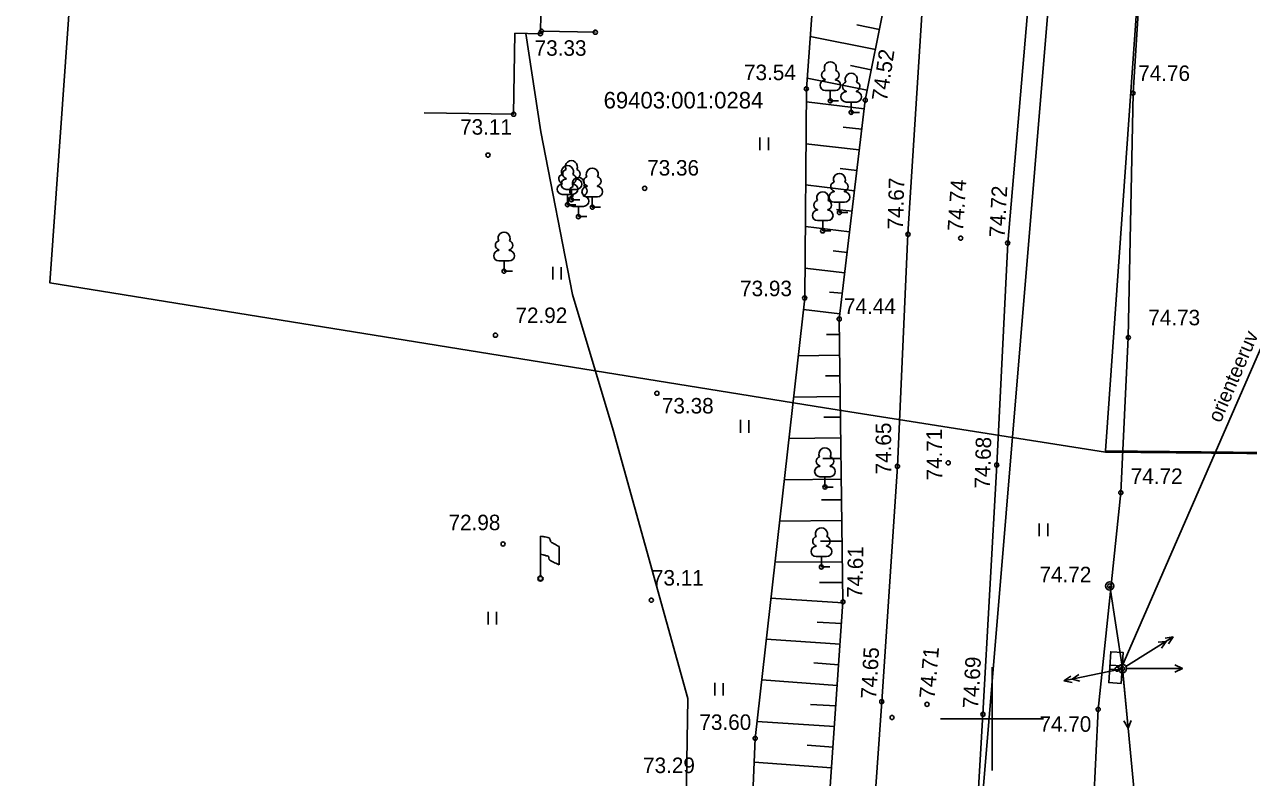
# Model space of a CAD drawing. Extents: x 631971 to 635284, y 6450547 to 6453247.
# Drawn here: x 633953.1 to 634012.4, y 6452247.2 to 6452283.6 of the extents above; entities that cross this region are included whole.
import ezdxf

# ---------------------------------------------------------------- set-up
doc = ezdxf.new("R2010")
doc.units = 0
for name, color, linetype in [('7', 7, 'Continuous'), ('Default', 7, 'Continuous'), ('Level 1', 7, 'Continuous'), ('Level 10', 7, 'Continuous'), ('Level 12', 7, 'Continuous'), ('Level 15', 7, 'Continuous'), ('Level 21', 7, 'Continuous'), ('Level 22', 7, 'Continuous'), ('Level 26', 7, 'Continuous'), ('Level 27', 7, 'Continuous'), ('Level 3', 7, 'Continuous'), ('Level 30', 7, 'Continuous'), ('Level 31', 7, 'Continuous'), ('Level 40', 7, 'Continuous'), ('Level 41', 7, 'Continuous'), ('Level 42', 7, 'Continuous'), ('Level 54', 7, 'Continuous'), ('Level 57', 7, 'Continuous'), ('Level 59', 7, 'Continuous'), ('Level 61', 7, 'Continuous'), ('PR_elekter', 7, 'Continuous')]:
    doc.layers.add(name, color=color, linetype=linetype)

# ---------------------------------------------------------------- blocks, each defined once
blk = doc.blocks.new('POINT_DISPLAY')
at = {"layer": 'Default'}
blk.add_line((0, 0), (0, 0), dxfattribs=at)
blk = doc.blocks.new('PUNKT_1')
at = {"layer": 'Default'}
blk.add_circle((0, 0), 10000, dxfattribs=at)
blk.add_circle((0, 0), 10000, dxfattribs=at)
blk = doc.blocks.new('VKPTUG')
at = {"layer": 'Level 12'}
blk.add_circle((0, 0), 19980, dxfattribs=at)
blk = doc.blocks.new('PUNKT')
at = {"layer": 'PR_elekter'}
blk.add_circle((0, 0), 10000, dxfattribs=at)
blk.add_circle((0, 0), 10000, dxfattribs=at)
blk = doc.blocks.new('WKNOLO')
at = {"layer": 'Level 12'}
for points in [[(20000, 0), (290000, 0)], [(249000, 0), (213000, -16000)], [(249000, 0), (214000, 17000)], [(290000, 0), (253000, 16000)], [(290000, 0), (253000, -16000)]]:
    blk.add_lwpolyline(points, dxfattribs=at)
blk.add_circle((0, 0), 20000, dxfattribs=at)
blk = doc.blocks.new('VELKA1')
at = {"layer": 'PR_elekter'}
blk.add_lwpolyline([(-75000, -30000), (75000, -30000), (75000, 30000), (-75000, 30000)], close=True, dxfattribs=at)
for points in [[(-10000, -30000), (-10000, 30000)], [(10000, -30000), (10000, 30000)]]:
    blk.add_lwpolyline(points, dxfattribs=at)
blk = doc.blocks.new('VLIPP')
at = {"layer": 'Level 3'}
for p, q in [((0, 13000), (0, 205000)), ((90000, 155000), (90000, 66000))]:
    blk.add_line(p, q, dxfattribs=at)
blk.add_circle((0, 0), 12603, dxfattribs=at)
for points in [[(0, 205000), (11608, 202693), (23417, 201596), (35000, 199000), (46569, 196407), (47594, 177592), (58000, 172000), (68631, 166287), (79379, 160747), (90000, 155000)], [(0, 118000), (11000, 115000), (22000, 112000), (33000, 109000), (42010, 106543), (40630, 90135), (49000, 86000), (62628, 79267), (76289, 72579), (90000, 66000)]]:
    blk.add_open_spline(points, degree=3, dxfattribs=at)
blk = doc.blocks.new('VLAIPU')
at = {"layer": 'Level 10'}
for p, q in [((-25000, 103000), (-25000, 100000)), ((25000, 103000), (25000, 100000)), ((25000, 50000), (-25000, 50000)), ((0, 0), (0, 50000)), ((40000, 0), (0, 0))]:
    blk.add_line(p, q, dxfattribs=at)
for centre, radius, start, end in [((0, 160000), 29155, 332.5799, 207.4201), ((-20000, 125000), 22361, 105.2441, 257.0790333), ((20000, 125000), 22361, 282.9209667, 74.7559), ((-25000, 75000), 25000, 90.0000056, 270), ((25000, 75000), 25000, 270, 89.9999944)]:
    blk.add_arc(centre, radius, start, end, dxfattribs=at)
blk = doc.blocks.new('WMNOLO')
at = {"layer": '7'}
for points in [[(20000, 0), (290000, 0)], [(254000, 18000), (290000, 0), (253000, -18000)]]:
    blk.add_lwpolyline(points, dxfattribs=at)
blk.add_circle((0, 0), 20000, dxfattribs=at)
blk = doc.blocks.new('VHEIN_')
at = {"layer": 'Level 41'}
for p, q in [((0, 62000), (0, 0)), ((41000, 61000), (41000, 0))]:
    blk.add_line(p, q, dxfattribs=at)
blk = doc.blocks.new('VKORIS')
at = {"layer": 'Level 61'}
for p, q in [((0, 250000), (0, -250000)), ((-250000, 0), (250000, 0))]:
    blk.add_line(p, q, dxfattribs=at)

msp = doc.modelspace()

# ---------------------------------------------------------------- linework, layer by layer
at = {"layer": 'Level 1'}
msp.add_lwpolyline([(633972.5, 6452279.34), (633976.83, 6452279.27), (633976.89, 6452283.19), (633978.13, 6452283.17), (633978.26, 6452291.44), (633976.01, 6452291.48), (633976.09, 6452296.34), (633976.22, 6452303.51), (633977.36, 6452303.49), (633977.43, 6452309.59), (633976.29, 6452309.6), (633976.38, 6452319.45), (633963.84, 6452319.56)], dxfattribs=at)
at = {"layer": 'Level 10'}
for p, q in [((634007.89, 6452297.06), (634006.83, 6452280.29)), ((634006.83, 6452280.29), (634006.6, 6452268.46)), ((634006.6, 6452268.46), (634006.24, 6452260.95)), ((634006.24, 6452260.95), (634005.14, 6452250.45)), ((634005.14, 6452250.45), (634004.51, 6452237.12))]:
    msp.add_line(p, q, dxfattribs=at)
at = {"layer": 'Level 15'}
msp.add_lwpolyline([(634003.47, 6452293.34), (633991.64, 6452151.29)], dxfattribs=at)
at = {"layer": 'Level 21'}
for points in [[(634016.26, 6452275.39), (634006.29, 6452252.51)], [(634006.32, 6452252.43), (634008.72, 6452227.09)]]:
    msp.add_lwpolyline(points, dxfattribs=at)
at = {"layer": 'Level 22'}
msp.add_lwpolyline([(633991.96, 6452132.97), (633993.61, 6452141.95), (633995.39, 6452151.91), (633996.43, 6452156.06), (633997.38, 6452158.96), (633997.73, 6452159.76), (633997.71, 6452160.57), (633994.53, 6452165.41), (633985.58, 6452178.57), (633983.55, 6452182.43), (633984.26, 6452188.81), (633983.62, 6452200.31), (633983.54, 6452214.2), (633984.37, 6452229.05), (633985.07, 6452238.86), (633985.27, 6452250.98), (633981.66, 6452263.98), (633979.69, 6452270.54), (633978.15, 6452278.41), (633977.43, 6452283.18)], dxfattribs=at)
at = {"layer": 'Level 26'}
msp.add_line((634005.7, 6452256.43), (634006.32, 6452252.43), dxfattribs=at)
at = {"layer": 'Level 30'}
for p, q in [((634001.77, 6452284.75), (634000.76, 6452273.03)), ((633978.18, 6452283.29), (633980.79, 6452283.24)), ((634000.76, 6452273.03), (634000.23, 6452262.29)), ((634000.23, 6452262.29), (633999.56, 6452250.22)), ((633999.56, 6452250.22), (633998.94, 6452239.52))]:
    msp.add_line(p, q, dxfattribs=at)
msp.add_lwpolyline([(633998.83, 6452331.96), (633998.12, 6452317.94), (633997.8, 6452306.99), (633997.39, 6452295.94), (633996.65, 6452284.85), (633995.93, 6452273.46), (633995.42, 6452262.22), (633994.66, 6452250.83), (633993.88, 6452239.65), (633992.56, 6452228.32), (633991.67, 6452217.36), (633990.9, 6452205.76), (633990.13, 6452194.71), (633989.24, 6452183.8), (633988.41, 6452172.63), (633987.78, 6452167.87), (633986.1, 6452163.85), (633982.32, 6452162.17), (633969.17, 6452161.47)], dxfattribs=at)
at = {"layer": 'Level 31'}
for points in [[(633991.01, 6452280.5), (633991.37, 6452285.39), (633991.58, 6452295.93), (633992.32, 6452307.02), (633992.9, 6452316.94), (633993.86, 6452324.36), (633994.05, 6452327.78), (633993.03, 6452330.52), (633991.73, 6452333.11), (633992.1, 6452335.38), (633994.24, 6452339.26)], [(633984.43, 6452176.01), (633985.33, 6452186.19), (633986.42, 6452197.06), (633986.75, 6452207.76), (633987.2, 6452215.33), (633986.37, 6452219.51), (633987.11, 6452221.39), (633988.19, 6452222.42), (633988.17, 6452233.09), (633988.23, 6452241.78), (633988.53, 6452249.05), (633990.93, 6452270.37), (633991.01, 6452280.5)]]:
    msp.add_lwpolyline(points, dxfattribs=at)
at = {"layer": 'Level 40'}
msp.add_lwpolyline([(633829.53, 6452161.19), (633958.32, 6452165.59), (633975.6, 6452165.88), (633998.19, 6452166.76), (634003.42, 6452225.84), (634070.22, 6452170.15), (634115.72, 6452173.53), (634234.7, 6452187.37), (634234.73, 6452190.32), (634242.43, 6452307.34), (634239.02, 6452316.14), (634235.4, 6452321.07), (634226.36, 6452324.73), (634179.17, 6452327.65), (634168, 6452261.95), (634101, 6452262.39), (634068.86, 6452262.31), (634005.49, 6452262.9), (633991.88, 6452265.06), (633954.37, 6452271.1), (633958.01, 6452322.57), (633959.15, 6452338.55), (633962.66, 6452376.31), (633935.03, 6452376.26)], dxfattribs=at)
msp.add_lwpolyline([(634063.06, 6452334.75), (634010.92, 6452339.88), (634005.49, 6452262.97), (634068.91, 6452262.31)], close=True, dxfattribs=at)
at = {"layer": 'Level 42'}
for p, q in [((633994.55, 6452283.38), (633993.46, 6452283.6)), ((633994.35, 6452282.4), (633991.2, 6452283.04)), ((633994.15, 6452281.42), (633993.14, 6452281.63)), ((633993.96, 6452280.44), (633991.05, 6452281.01)), ((633993.81, 6452279.53), (633991.01, 6452279.87)), ((633993.69, 6452278.54), (633992.79, 6452278.65)), ((633993.57, 6452277.55), (633990.99, 6452277.84)), ((633993.46, 6452276.55), (633992.64, 6452276.65)), ((633993.34, 6452275.56), (633990.97, 6452275.85)), ((633993.22, 6452274.57), (633992.47, 6452274.66)), ((633993.1, 6452273.57), (633990.96, 6452273.83)), ((633992.98, 6452272.58), (633992.3, 6452272.66)), ((633992.87, 6452271.59), (633990.94, 6452271.82)), ((633992.75, 6452270.6), (633992.13, 6452270.66)), ((633992.63, 6452269.6), (633990.87, 6452269.81)), ((633992.61, 6452268.6), (633991.98, 6452268.6)), ((633992.62, 6452267.6), (633990.62, 6452267.57)), ((633992.64, 6452266.6), (633991.93, 6452266.6)), ((633992.65, 6452265.6), (633990.39, 6452265.57)), ((633992.66, 6452264.6), (633991.86, 6452264.6)), ((633992.68, 6452263.6), (633990.16, 6452263.57)), ((633992.69, 6452262.6), (633991.81, 6452262.6)), ((633992.7, 6452261.6), (633989.94, 6452261.56)), ((633992.71, 6452260.6), (633991.75, 6452260.6)), ((633992.73, 6452259.6), (633989.71, 6452259.56)), ((633992.74, 6452258.6), (633991.69, 6452258.6)), ((633992.75, 6452257.6), (633989.49, 6452257.58)), ((633992.77, 6452256.6), (633991.64, 6452256.6)), ((633992.78, 6452255.61), (633989.29, 6452255.84)), ((633992.71, 6452254.61), (633991.53, 6452254.68)), ((633992.64, 6452253.61), (633989.07, 6452253.85)), ((633992.57, 6452252.61), (633991.37, 6452252.71)), ((633992.5, 6452251.61), (633988.85, 6452251.88)), ((633992.44, 6452250.62), (633991.21, 6452250.69)), ((633992.37, 6452249.62), (633988.62, 6452249.87)), ((633992.3, 6452248.62), (633991.05, 6452248.72)), ((633992.23, 6452247.62), (633988.48, 6452247.89))]:
    msp.add_line(p, q, dxfattribs=at)
for points in [[(633993.86, 6452279.95), (633994.81, 6452284.7), (633994.9, 6452294.32), (633996.08, 6452306.78), (633996.23, 6452319.28), (633996.06, 6452328.54), (633993.73, 6452331.44), (633993.17, 6452333.83), (633993.17, 6452333.83), (633993.82, 6452335.56), (633994.23, 6452339.25)], [(633984.42, 6452176.01), (633985.23, 6452176.86), (633987.39, 6452183.09), (633988.48, 6452192.4), (633989.4, 6452205.28), (633989.86, 6452217.16), (633990.85, 6452230.82), (633991.96, 6452243.65), (633992.78, 6452255.66), (633992.6, 6452269.35), (633993.86, 6452279.95)]]:
    msp.add_lwpolyline(points, dxfattribs=at)

# ---------------------------------------------------------------- block references
at = {"layer": 'Level 10', "xscale": 1.0000000000002532e-05, "yscale": 1.0000000000002532e-05}
for p in [(633992.17, 6452279.92), (633993.18, 6452279.36), (633979.63, 6452275.13), (633979.44, 6452274.89), (633980.64, 6452274.77), (633992.61, 6452274.51), (633979.97, 6452274.31), (633991.8, 6452273.62), (633976.37, 6452271.67), (633991.91, 6452261.22), (633991.74, 6452257.35)]:
    msp.add_blockref('VLAIPU', p, dxfattribs=at)
at = {"layer": 'Level 12', "xscale": 1.000000000000253e-05, "yscale": 1.0000000000002532e-05, "rotation": -84.52263127117114}
msp.add_blockref('WMNOLO', (634006.32, 6452252.43), dxfattribs=at)
at = {"layer": 'Level 12', "xscale": 1.0000000000002532e-05, "yscale": 1.0000000000002532e-05}
msp.add_blockref('WMNOLO', (634006.32, 6452252.43), dxfattribs=at)
at = {"layer": 'Level 26', "xscale": 1.0000000000002532e-05, "yscale": 1.0000000000002532e-05}
msp.add_blockref('VKPTUG', (634005.7, 6452256.43), dxfattribs=at)
at = {"layer": 'Level 26', "yscale": 1.0000000000002532e-05}
for xscale, rotation in [(1.0000000000002532e-05, 31.964812650507135), (1.0000000000002535e-05, -168.09289204945506)]:
    msp.add_blockref('WKNOLO', (634006.32, 6452252.43), dxfattribs=dict(at, xscale=xscale, rotation=rotation))
at = {"layer": 'Level 27', "xscale": 1.0000000000002537e-05, "yscale": 1.0000000000002535e-05, "rotation": 86.29975450051978}
msp.add_blockref('VELKA1', (634006, 6452252.48), dxfattribs=at)
at = {"layer": 'Level 3', "xscale": 1.0000000000002532e-05, "yscale": 1.0000000000002532e-05}
msp.add_blockref('VLIPP', (633978.13, 6452256.79), dxfattribs=at)
at = {"layer": 'Level 41', "xscale": 1.0000000000002532e-05, "yscale": 1.0000000000002532e-05}
for p in [(633988.76, 6452277.53), (633978.73, 6452271.26), (633987.82, 6452263.85), (634002.29, 6452258.84), (633975.59, 6452254.56), (633986.57, 6452251.12)]:
    msp.add_blockref('VHEIN_', p, dxfattribs=at)
at = {"layer": 'Level 54'}
for name, p, xscale, yscale in [('PUNKT', (633978.18, 6452283.29), 1.0000000000002532e-05, 1.0000000000002532e-05), ('POINT_DISPLAY', (633978.13, 6452283.17), 0.010000000000002531, 0.010000000000002531), ('POINT_DISPLAY', (633978.18, 6452283.29), 0.010000000000002531, 0.010000000000002531), ('POINT_DISPLAY', (633980.79, 6452283.24), 0.010000000000002531, 0.010000000000002531), ('POINT_DISPLAY', (633991.01, 6452280.5), 0.010000000000002531, 0.010000000000002531), ('PUNKT', (633992.17, 6452279.92), 1.0000000000002532e-05, 1.0000000000002532e-05), ('POINT_DISPLAY', (633992.17, 6452279.92), 0.010000000000002531, 0.010000000000002531), ('POINT_DISPLAY', (633993.86, 6452279.95), 0.010000000000002531, 0.010000000000002531), ('POINT_DISPLAY', (634006.83, 6452280.29), 0.010000000000002531, 0.010000000000002531), ('POINT_DISPLAY', (633976.83, 6452279.27), 0.010000000000002531, 0.010000000000002531), ('PUNKT', (633993.18, 6452279.36), 1.0000000000002532e-05, 1.0000000000002532e-05), ('POINT_DISPLAY', (633993.18, 6452279.36), 0.010000000000002531, 0.010000000000002531), ('PUNKT', (633975.59, 6452277.29), 1.0000000000002532e-05, 1.0000000000002532e-05), ('POINT_DISPLAY', (633975.59, 6452277.29), 0.010000000000002531, 0.010000000000002531), ('POINT_DISPLAY', (633983.18, 6452275.68), 0.010000000000002531, 0.010000000000002531), ('PUNKT', (633979.63, 6452275.13), 1.0000000000002532e-05, 1.0000000000002532e-05), ('POINT_DISPLAY', (633979.63, 6452275.13), 0.010000000000002531, 0.010000000000002531), ('PUNKT', (633979.44, 6452274.89), 1.0000000000002532e-05, 1.0000000000002532e-05), ('POINT_DISPLAY', (633979.44, 6452274.89), 0.010000000000002531, 0.010000000000002531), ('PUNKT', (633980.64, 6452274.77), 1.0000000000002532e-05, 1.0000000000002532e-05), ('POINT_DISPLAY', (633980.64, 6452274.77), 0.010000000000002531, 0.010000000000002531), ('PUNKT', (633992.61, 6452274.51), 1.0000000000002532e-05, 1.0000000000002532e-05), ('POINT_DISPLAY', (633992.61, 6452274.51), 0.010000000000002531, 0.010000000000002531), ('PUNKT', (633979.97, 6452274.31), 1.0000000000002532e-05, 1.0000000000002532e-05), ('POINT_DISPLAY', (633979.97, 6452274.31), 0.010000000000002531, 0.010000000000002531), ('PUNKT', (633991.8, 6452273.62), 1.0000000000002532e-05, 1.0000000000002532e-05), ('POINT_DISPLAY', (633991.8, 6452273.62), 0.010000000000002531, 0.010000000000002531), ('POINT_DISPLAY', (633995.93, 6452273.46), 0.010000000000002531, 0.010000000000002531), ('POINT_DISPLAY', (633998.48, 6452273.27), 0.010000000000002531, 0.010000000000002531), ('POINT_DISPLAY', (634000.76, 6452273.03), 0.010000000000002531, 0.010000000000002531), ('PUNKT', (633976.37, 6452271.67), 1.0000000000002532e-05, 1.0000000000002532e-05), ('POINT_DISPLAY', (633976.37, 6452271.67), 0.010000000000002531, 0.010000000000002531), ('POINT_DISPLAY', (633990.93, 6452270.37), 0.010000000000002531, 0.010000000000002531), ('POINT_DISPLAY', (633992.6, 6452269.35), 0.010000000000002531, 0.010000000000002531), ('POINT_DISPLAY', (633975.95, 6452268.57), 0.010000000000002531, 0.010000000000002531), ('POINT_DISPLAY', (634006.6, 6452268.46), 0.010000000000002531, 0.010000000000002531), ('POINT_DISPLAY', (633983.77, 6452265.76), 0.010000000000002531, 0.010000000000002531), ('POINT_DISPLAY', (633995.42, 6452262.22), 0.010000000000002531, 0.010000000000002531), ('POINT_DISPLAY', (633997.88, 6452262.39), 0.010000000000002531, 0.010000000000002531), ('POINT_DISPLAY', (634000.23, 6452262.29), 0.010000000000002531, 0.010000000000002531), ('PUNKT', (633991.91, 6452261.22), 1.0000000000002532e-05, 1.0000000000002532e-05), ('POINT_DISPLAY', (633991.91, 6452261.22), 0.010000000000002531, 0.010000000000002531), ('POINT_DISPLAY', (634006.24, 6452260.95), 0.010000000000002531, 0.010000000000002531), ('POINT_DISPLAY', (633976.32, 6452258.46), 0.010000000000002531, 0.010000000000002531), ('PUNKT', (633991.74, 6452257.35), 1.0000000000002532e-05, 1.0000000000002532e-05), ('POINT_DISPLAY', (633991.74, 6452257.35), 0.010000000000002531, 0.010000000000002531), ('PUNKT', (633978.13, 6452256.79), 1.0000000000002532e-05, 1.0000000000002532e-05), ('POINT_DISPLAY', (633978.13, 6452256.79), 0.010000000000002531, 0.010000000000002531), ('POINT_DISPLAY', (634005.7, 6452256.43), 0.010000000000002531, 0.010000000000002531), ('POINT_DISPLAY', (633983.5, 6452255.74), 0.010000000000002531, 0.010000000000002531), ('POINT_DISPLAY', (633992.78, 6452255.66), 0.010000000000002531, 0.010000000000002531), ('PUNKT', (634006.06, 6452252.4), 1.0000000000002532e-05, 1.0000000000002532e-05), ('POINT_DISPLAY', (634006.06, 6452252.4), 0.010000000000002531, 0.010000000000002531), ('PUNKT', (634006.32, 6452252.43), 1.0000000000002532e-05, 1.0000000000002532e-05), ('POINT_DISPLAY', (634006.32, 6452252.43), 0.010000000000002531, 0.010000000000002531), ('POINT_DISPLAY', (633994.66, 6452250.83), 0.010000000000002531, 0.010000000000002531), ('POINT_DISPLAY', (633996.85, 6452250.7), 0.010000000000002531, 0.010000000000002531), ('POINT_DISPLAY', (633999.56, 6452250.22), 0.010000000000002531, 0.010000000000002531), ('POINT_DISPLAY', (634005.14, 6452250.45), 0.010000000000002531, 0.010000000000002531), ('PUNKT', (633995.16, 6452250.06), 1.0000000000002532e-05, 1.0000000000002532e-05), ('POINT_DISPLAY', (633995.16, 6452250.06), 0.010000000000002531, 0.010000000000002531), ('POINT_DISPLAY', (633988.53, 6452249.05), 0.010000000000002531, 0.010000000000002531)]:
    msp.add_blockref(name, p, dxfattribs=dict(at, xscale=xscale, yscale=yscale))
at = {"layer": 'Level 59', "xscale": 1.0000000000002532e-05, "yscale": 1.0000000000002532e-05}
for p in [(633978.13, 6452283.17), (633980.79, 6452283.24), (633991.01, 6452280.5), (633993.86, 6452279.95), (634006.83, 6452280.29), (633976.83, 6452279.27), (633983.18, 6452275.68), (633995.93, 6452273.46), (633998.48, 6452273.27), (634000.76, 6452273.03), (633990.93, 6452270.37), (633992.6, 6452269.35), (633975.95, 6452268.57), (634006.6, 6452268.46), (633983.77, 6452265.76), (633995.42, 6452262.22), (633997.88, 6452262.39), (634000.23, 6452262.29), (634006.24, 6452260.95), (633976.32, 6452258.46), (634005.7, 6452256.43), (633983.5, 6452255.74), (633992.78, 6452255.66), (633994.66, 6452250.83), (633996.85, 6452250.7), (633999.56, 6452250.22), (634005.14, 6452250.45), (633988.53, 6452249.05)]:
    msp.add_blockref('PUNKT_1', p, dxfattribs=at)
at = {"layer": 'Level 61', "xscale": 1.0000000000002532e-05, "yscale": 1.0000000000002532e-05}
msp.add_blockref('VKORIS', (634000, 6452250), dxfattribs=at)

# ---------------------------------------------------------------- texts
at = {"layer": 'Level 40'}
msp.add_text('69403:001:0284', height=0.79998, dxfattribs=at).set_placement((633981.19, 6452279.55))
at = {"layer": 'Level 57'}
msp.add_text('orienteeruv', height=0.70002, rotation=66.73607, dxfattribs=at).set_placement((634011.069, 6452264.291))
at = {"layer": 'Level 59'}
for s, p in [('73.33', (633977.85, 6452282.1)), ('73.54', (633987.99, 6452280.92)), ('74.76', (634007.08, 6452280.88)), ('73.11', (633974.24, 6452278.28)), ('73.36', (633983.3, 6452276.3)), ('73.93', (633987.8, 6452270.46)), ('74.44', (633992.83, 6452269.6)), ('72.92', (633976.92, 6452269.16)), ('74.73', (634007.57, 6452269.05)), ('73.38', (633984.01, 6452264.78)), ('74.72', (634006.72, 6452261.37)), ('72.98', (633973.68, 6452259.13)), ('74.72', (634002.3, 6452256.61)), ('73.11', (633983.53, 6452256.45)), ('73.60', (633985.83, 6452249.46)), ('74.70', (634002.3, 6452249.37)), ('73.29', (633983.1, 6452247.37))]:
    msp.add_text(s, height=0.75, dxfattribs=at).set_placement(p)
for s, height, rotation, p in [('74.52', 0.7499, 81.45609, (633994.91, 6452279.87)), ('74.67', 0.7499, 88.5092, (633995.69, 6452273.68)), ('74.74', 0.7499, 86.10352, (633998.59, 6452273.58)), ('74.72', 0.75, 86.94157, (634000.61, 6452273.28)), ('74.65', 0.75, 90.17676, (633995.12, 6452261.83)), ('74.71', 0.7499, 90.36538, (633997.59, 6452261.54)), ('74.68', 0.75, 88.43774, (633999.9, 6452261.13)), ('74.61', 0.75, 88.81524, (633993.72, 6452255.84)), ('74.65', 0.7499, 86.6101, (633994.39, 6452250.94)), ('74.71', 0.75, 85.00298, (633997.22, 6452250.95)), ('74.69', 0.7499, 86.81811, (633999.33, 6452250.48))]:
    msp.add_text(s, height=height, rotation=rotation, dxfattribs=at).set_placement(p)

doc.saveas('drawing.dxf')
